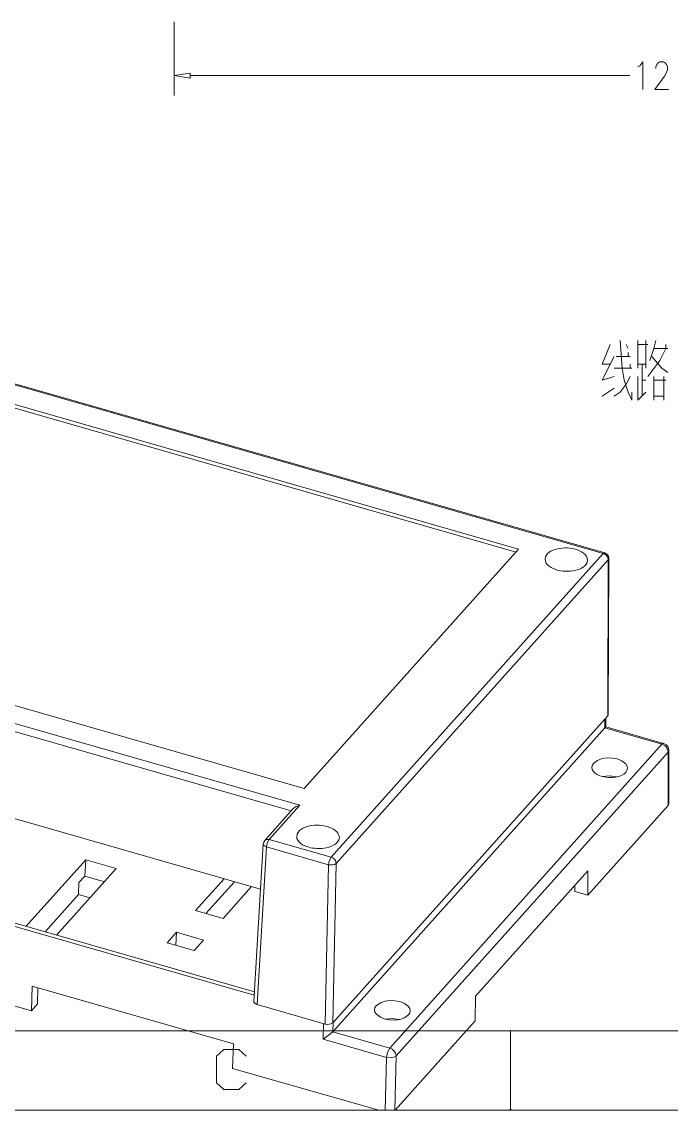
# Model space of a CAD drawing. Header units: millimetres. Extents: x -153 to 267, y -261 to 71.
# Drawn here: x 65.6 to 147.3, y -260.9 to -124.1 of the extents above; entities that cross this region are included whole.
import ezdxf

# ---------------------------------------------------------------- set-up
doc = ezdxf.new("R2010")
doc.units = ezdxf.units.MM

msp = doc.modelspace()

# ---------------------------------------------------------------- hatches: boundary and pattern name
h = msp.add_hatch(color=0)
h.dxf.hatch_style = 2
h.paths.add_polyline_path([(126.95, -260.9), (126.98, -260.77), (127.1, -260.74), (127.23, -260.77), (127.26, -260.9)])

# ---------------------------------------------------------------- linework, layer by layer
at = {"color": 0, "lineweight": 0}
for points in [[(84.81, -124.05), (84.81, -133.31)], [(143.13, -129.73), (143.37, -129.58), (143.74, -129.08), (143.74, -132.57)], [(145.38, -129.92), (145.38, -129.73), (145.5, -129.42), (145.63, -129.24), (145.87, -129.08), (146.37, -129.08), (146.61, -129.24), (146.74, -129.42), (146.86, -129.73), (146.86, -130.07), (146.74, -130.41), (146.49, -130.9), (145.26, -132.57), (146.98, -132.57)], [(86.82, -130.81), (142.11, -130.81)], [(138.77, -190.91), (39.28, -162.39)], [(138.96, -190.82), (39.43, -162.3)], [(140.9, -164.12), (141.15, -167.61), (141.4, -169.12), (141.89, -170.63)], [(143.13, -164.12), (143.13, -167.61)], [(144.14, -167.61), (144.14, -164.12)], [(145.38, -164.12), (145.13, -165.11), (144.64, -166.62)], [(139.64, -164.61), (138.65, -167.11), (139.64, -167.11)], [(141.64, -164.61), (141.89, -165.11)], [(144.39, -164.61), (143.13, -164.61)], [(146.64, -165.11), (145.9, -166.62), (144.39, -168.63)], [(145.13, -165.11), (146.89, -165.11)], [(146.64, -164.61), (146.64, -165.11)], [(128.12, -190.36), (46.35, -166.9)], [(140.13, -166.13), (138.65, -169.12), (140.13, -168.63)], [(140.38, -166.13), (142.14, -166.13)], [(141.89, -166.13), (141.89, -165.63)], [(144.89, -166.13), (146.15, -167.61), (146.89, -168.13)], [(127.81, -190.73), (46.35, -167.36)], [(140.13, -167.61), (142.38, -167.61)], [(142.14, -167.11), (142.14, -167.61)], [(143.13, -167.11), (144.14, -167.11)], [(143.65, -167.11), (143.65, -171.13)], [(142.14, -168.63), (141.64, -169.61), (140.9, -170.63), (140.13, -171.13)], [(143.13, -168.63), (143.13, -171.62)], [(144.14, -169.12), (143.65, -169.12)], [(145.13, -171.62), (145.13, -168.63)], [(145.13, -169.12), (146.64, -169.12)], [(146.4, -168.63), (146.4, -171.62)], [(138.65, -171.13), (140.13, -170.11)], [(141.89, -170.63), (142.38, -171.62), (142.38, -170.63)], [(143.13, -171.62), (144.14, -170.63)], [(146.4, -171.13), (145.13, -171.13)], [(135.28, -190.36), (135.06, -190.3), (134.81, -190.26), (134.54, -190.22), (134.24, -190.21), (133.94, -190.21), (133.63, -190.22), (133.32, -190.26), (133.02, -190.31), (132.73, -190.39), (132.45, -190.48), (132.2, -190.61), (131.97, -190.75), (131.78, -190.92), (131.62, -191.12), (131.52, -191.34), (131.46, -191.59)], [(128.12, -190.36), (101.17, -220.43)], [(138.77, -190.91), (104.57, -229.1)], [(136.8, -191.78), (136.77, -191.5), (136.67, -191.25), (136.5, -191.04), (136.29, -190.85), (136.05, -190.7), (135.79, -190.56), (135.53, -190.45), (135.28, -190.36)], [(138.96, -190.82), (138.87, -190.82), (138.87, -190.85), (138.83, -190.85), (138.77, -190.91)], [(139.14, -191.1), (139.11, -191.1), (139.05, -191.04), (139.02, -191.04), (138.96, -190.98), (138.93, -190.98), (138.9, -190.95), (138.83, -190.95), (138.83, -190.91), (138.77, -190.91)], [(139.48, -191.53), (139.42, -191.22), (139.24, -190.98), (138.96, -190.82)], [(139.24, -191.22), (139.14, -191.1)], [(139.39, -191.69), (139.39, -191.5), (139.36, -191.47), (139.36, -191.41), (139.33, -191.38), (139.33, -191.35), (139.27, -191.28), (139.27, -191.25), (139.24, -191.25), (139.24, -191.22)], [(139.39, -211.13), (139.48, -191.53)], [(139.39, -191.69), (139.42, -191.69), (139.42, -191.66), (139.45, -191.66), (139.45, -191.56), (139.48, -191.56), (139.48, -191.53)], [(139.39, -191.69), (105.19, -229.87)], [(131.46, -191.59), (131.5, -191.87), (131.61, -192.11), (131.77, -192.31), (131.98, -192.49), (132.22, -192.65), (132.47, -192.78), (132.72, -192.89), (132.97, -192.98)], [(132.97, -192.98), (133.19, -193.04), (133.44, -193.08), (133.71, -193.11), (134, -193.13), (134.3, -193.13), (134.61, -193.12), (134.91, -193.09), (135.22, -193.04), (135.51, -192.97), (135.78, -192.87), (136.04, -192.76), (136.26, -192.62), (136.46, -192.45), (136.62, -192.26), (136.73, -192.03), (136.8, -191.78)], [(139.33, -211.32), (139.39, -191.69)], [(19.4, -197), (101.17, -220.43)], [(16.72, -198.51), (100.62, -222.56)], [(17.02, -199.62), (99.51, -223.27)], [(16.78, -210.49), (95.68, -233.11)], [(139.33, -211.32), (104.75, -249.91)], [(138.99, -212.83), (138.99, -211.69)], [(139.08, -212.68), (139.08, -211.6)], [(139.33, -211.32), (139.39, -211.2), (139.39, -211.13)], [(138.99, -212.83), (104.75, -251.02)], [(138.99, -212.83), (139.08, -212.68)], [(146.15, -214.87), (138.99, -212.83)], [(146.37, -214.78), (139.08, -212.68)], [(146.37, -214.78), (146.37, -214.75), (146.34, -214.75), (146.31, -214.78), (146.24, -214.78), (146.24, -214.81), (146.21, -214.81), (146.21, -214.84), (146.18, -214.84), (146.15, -214.87)], [(147.02, -215.64), (146.95, -215.27), (146.71, -214.96), (146.37, -214.78)], [(111.92, -253.09), (146.15, -214.87)], [(112.72, -254.04), (146.95, -215.86)], [(146.15, -214.87), (146.32, -214.94), (146.47, -215.02), (146.6, -215.12), (146.71, -215.24), (146.79, -215.37), (146.86, -215.51), (146.91, -215.68), (146.95, -215.86)], [(146.92, -222.59), (146.95, -215.86)], [(146.95, -215.86), (146.95, -215.83), (146.98, -215.8), (146.98, -215.76), (147.02, -215.73), (147.02, -215.64)], [(147.02, -222.4), (147.02, -215.64)], [(137.35, -217.77), (137.41, -217.49), (137.57, -217.25)], [(137.57, -217.25), (138.06, -216.91), (138.65, -216.69), (139.27, -216.6), (139.92, -216.63), (140.53, -216.72), (141.12, -216.97), (141.61, -217.34), (141.77, -217.62), (141.83, -217.89)], [(141.83, -217.89), (141.76, -218.19), (141.6, -218.44), (141.36, -218.65), (141.07, -218.81), (140.73, -218.93), (140.35, -219.01), (139.94, -219.06), (139.53, -219.06), (139.12, -219.02), (138.72, -218.95), (138.35, -218.84), (138.02, -218.69), (137.74, -218.51), (137.53, -218.3), (137.4, -218.05), (137.35, -217.77)], [(138.68, -218.94), (139.54, -218.85), (140.44, -218.97)], [(138.77, -218.91), (138.77, -218.94)], [(94.91, -246.02), (4.27, -220.02)], [(11.59, -222.56), (94.88, -246.42)], [(96.2, -226.97), (99.78, -222.96)], [(96.76, -226.85), (100.62, -222.56)], [(99.78, -222.96), (100.16, -222.71), (100.62, -222.56)], [(146.92, -222.59), (136.83, -233.85), (136.83, -230.8)], [(146.92, -222.59), (146.95, -222.56), (146.95, -222.52), (146.98, -222.49), (146.98, -222.4), (147.02, -222.4)], [(104.08, -225.24), (103.86, -225.17), (103.62, -225.12), (103.34, -225.08), (103.05, -225.06), (102.75, -225.06), (102.44, -225.07), (102.13, -225.1), (101.82, -225.16), (101.52, -225.23), (101.24, -225.33), (100.98, -225.45), (100.74, -225.6), (100.55, -225.77), (100.39, -225.97), (100.28, -226.19), (100.22, -226.45)], [(105.59, -226.63), (105.53, -226.33), (105.41, -226.08), (105.26, -225.88), (105.07, -225.71), (104.85, -225.57), (104.61, -225.45), (104.35, -225.34), (104.08, -225.24)], [(96.2, -226.97), (96.08, -227.19), (96.02, -227.4)], [(96.42, -227.8), (96.51, -227.31), (96.76, -226.85), (96.45, -226.85), (96.2, -226.97)], [(96.76, -226.85), (104.57, -229.1)], [(100.22, -226.45), (100.25, -226.72), (100.36, -226.96), (100.52, -227.17), (100.73, -227.36), (100.97, -227.52), (101.23, -227.65), (101.48, -227.75), (101.73, -227.83)], [(101.73, -227.83), (101.96, -227.89), (102.21, -227.93), (102.48, -227.96), (102.77, -227.98), (103.06, -227.99), (103.37, -227.97), (103.67, -227.94), (103.96, -227.89), (104.25, -227.82), (104.53, -227.73), (104.78, -227.61), (105.01, -227.47), (105.21, -227.31), (105.38, -227.11), (105.5, -226.89), (105.59, -226.63)], [(96.02, -227.4), (94.85, -247.22)], [(96.42, -227.8), (95.25, -247.59)], [(96.02, -227.4), (96.05, -227.56), (96.17, -227.65), (96.42, -227.8)], [(96.42, -227.8), (104.23, -230.03)], [(73.58, -231.45), (73.7, -229.41), (66.2, -237.77)], [(77.5, -230.52), (73.7, -229.41)], [(105.19, -229.87), (104.75, -249.91)], [(77.5, -230.52), (70.03, -238.89)], [(104.23, -230.03), (103.8, -250.06)], [(136.83, -230.8), (122.72, -246.54)], [(72.84, -232.25), (72.77, -233.76)], [(73.58, -231.45), (72.84, -232.25)], [(76.05, -232.16), (73.58, -231.45)], [(87.5, -235.8), (91.11, -231.79)], [(92.38, -232.16), (88.8, -236.17)], [(135.22, -233.39), (135.22, -232.62)], [(72.77, -233.76), (68.58, -238.45)], [(74.22, -234.19), (72.77, -233.76)], [(94.54, -232.77), (90.96, -236.79)], [(136.83, -233.85), (135.22, -233.39)], [(90.96, -236.79), (87.5, -235.8)], [(85, -240.15), (85.09, -238.52), (83.92, -239.84)], [(85.09, -238.52), (88.52, -239.5)], [(66.85, -248.39), (39.99, -240.68)], [(87.34, -240.83), (83.92, -239.84)], [(88.52, -239.5), (87.34, -240.83)], [(66.97, -245.31), (66.85, -248.39)], [(66.97, -245.31), (92.28, -252.56)], [(67.68, -245.49), (67.62, -247.5)], [(67.62, -247.5), (66.85, -248.39)], [(94.85, -247.22), (94.85, -247.31), (94.88, -247.37), (94.94, -247.44), (95.12, -247.56), (95.25, -247.59)], [(103.8, -250.06), (95.25, -247.59)], [(110.22, -247.75), (110.74, -247.41), (111.33, -247.19), (111.95, -247.1), (112.56, -247.13), (113.18, -247.22), (113.77, -247.47), (114.26, -247.84), (114.45, -248.12), (114.51, -248.39)], [(122.66, -249.66), (122.72, -246.54)], [(110, -248.27), (110.06, -247.99), (110.22, -247.75)], [(114.29, -248.92), (113.77, -249.29), (113.18, -249.47), (112.56, -249.57), (111.95, -249.54), (111.33, -249.44), (110.74, -249.2), (110.25, -248.83), (110.06, -248.58), (110, -248.27)], [(114.51, -248.39), (114.45, -248.67), (114.29, -248.92)], [(103.58, -250), (103.55, -251.97)], [(103.8, -250.06), (104.07, -250.1), (104.3, -250.09), (104.52, -250.03), (104.75, -249.91)], [(104.79, -249.84), (104.75, -251.02)], [(111.33, -249.44), (112.23, -249.35), (113.09, -249.47)], [(112.6, -260.9), (122.66, -249.66)], [(112.94, -249.54), (112.97, -249.47)], [(-142.88, -250.92), (257.1, -250.92)], [(103.55, -251.97), (104.17, -251.51), (104.75, -251.02)], [(104.75, -251.02), (111.92, -253.09)], [(127.1, -260.9), (127.1, -250.92)], [(92.28, -252.56), (92.16, -255.65)], [(103.55, -251.97), (111.52, -254.26)], [(93.86, -257.44), (92.93, -258.27), (91.05, -258.27), (90.12, -257.44), (90.12, -254.1), (91.05, -253.27), (92.93, -253.27), (93.86, -254.1)], [(111.36, -260.9), (111.52, -254.26)], [(112.56, -260.9), (112.72, -254.04)], [(92.16, -255.65), (110.56, -260.9)], [(-152.85, -260.9), (267.07, -260.9)], [(267.07, -260.9), (-152.85, -260.9)]]:
    msp.add_lwpolyline(points, dxfattribs=at)
for points in [[(86.82, -131.15), (84.81, -130.81), (86.82, -130.5)], [(104.23, -230.03), (104.72, -230.06), (104.97, -230), (105.19, -229.87), (105.13, -229.59), (105, -229.38), (104.82, -229.19), (104.57, -229.1), (104.32, -229.53)], [(111.52, -254.26), (112.13, -254.29), (112.44, -254.23), (112.72, -254.04), (112.63, -253.73), (112.47, -253.46), (112.23, -253.21), (111.92, -253.09), (111.64, -253.64)]]:
    msp.add_lwpolyline(points, close=True, dxfattribs=at)

doc.saveas('drawing.dxf')
